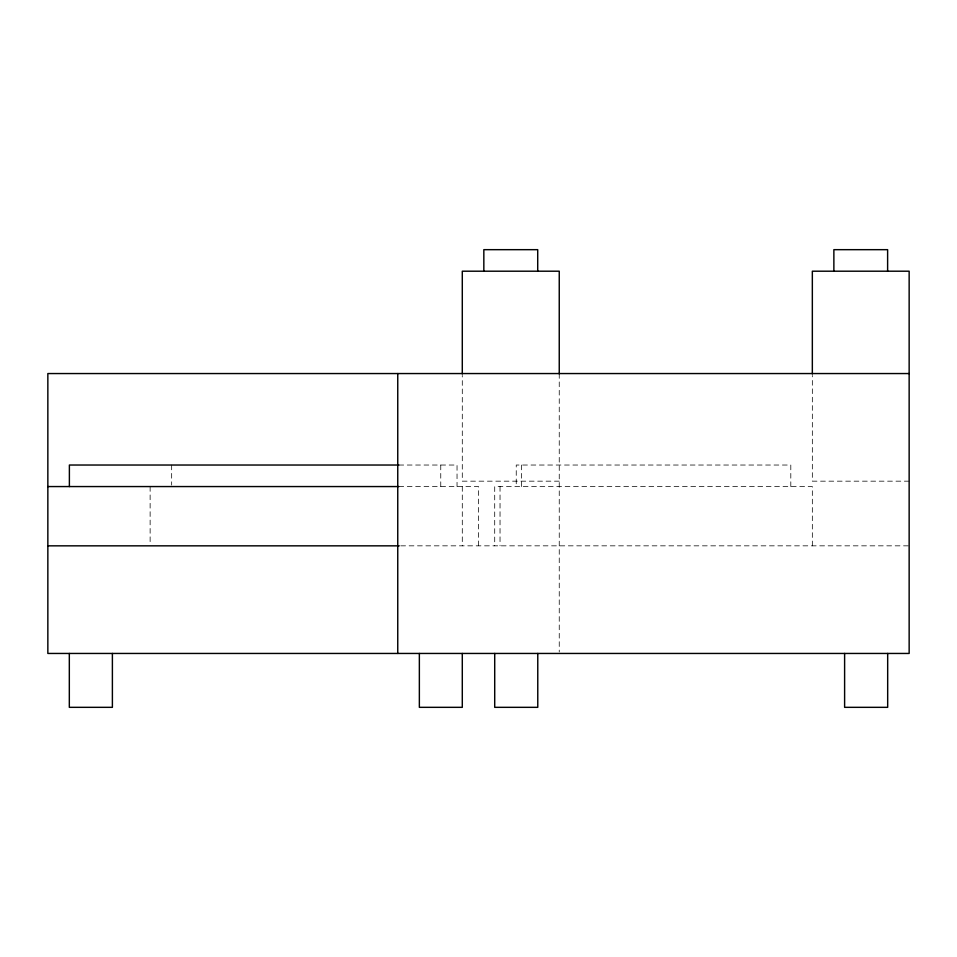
<?xml version="1.0" encoding="UTF-8"?>
<svg xmlns="http://www.w3.org/2000/svg" width="957" height="957" viewBox="0 0 957 957"><rect width="100%" height="100%" fill="white"/><g stroke="black" fill="none" stroke-linecap="round" stroke-linejoin="round"><path stroke-width="0.72" stroke-dasharray="4.79 3.59" d="M398.89 465.03L457.039 465.03L457.039 486.563M559.247 481.168L462.291 481.168L462.291 375.443M909.15 481.168L812.337 481.168L812.337 375.443M398.89 486.563L478.572 486.563L478.572 545.837M400.744 545.837L909.15 545.837M812.337 545.837L812.337 486.563L494.709 486.563L494.709 545.837M790.805 486.563L790.805 465.03L516.242 465.03L516.242 486.563M559.247 373.553L559.247 651.968M521.565 465.03L521.565 486.563M500.033 486.563L500.033 545.837M462.291 486.563L462.291 545.837M440.758 465.03L440.758 486.563M171.662 465.03L171.662 485.127M150.129 486.563L150.129 544.366"/><path stroke-width="1.44" d="M909.15 373.553L47.85 373.553L47.85 653.452L909.15 653.452L909.15 271.202L812.337 271.202L812.337 373.948M398.89 465.03L69.383 465.03L69.383 486.563M47.85 486.563L398.89 486.563M47.85 545.837L399.248 545.837M887.618 271.202L887.618 249.669L833.87 249.669L833.87 271.202M887.677 653.452L887.677 707.331L844.612 707.331L844.612 653.452M559.247 373.948L559.247 271.202L462.291 271.202L462.291 373.948M537.714 271.202L537.714 249.669L483.835 249.669L483.835 271.202M537.774 653.452L537.774 707.331L494.709 707.331L494.709 653.452M462.291 653.452L462.291 707.331L419.357 707.331L419.357 653.452M397.753 373.553L397.753 653.452M112.388 653.452L112.388 707.331L69.323 707.331L69.323 653.452"/></g></svg>
